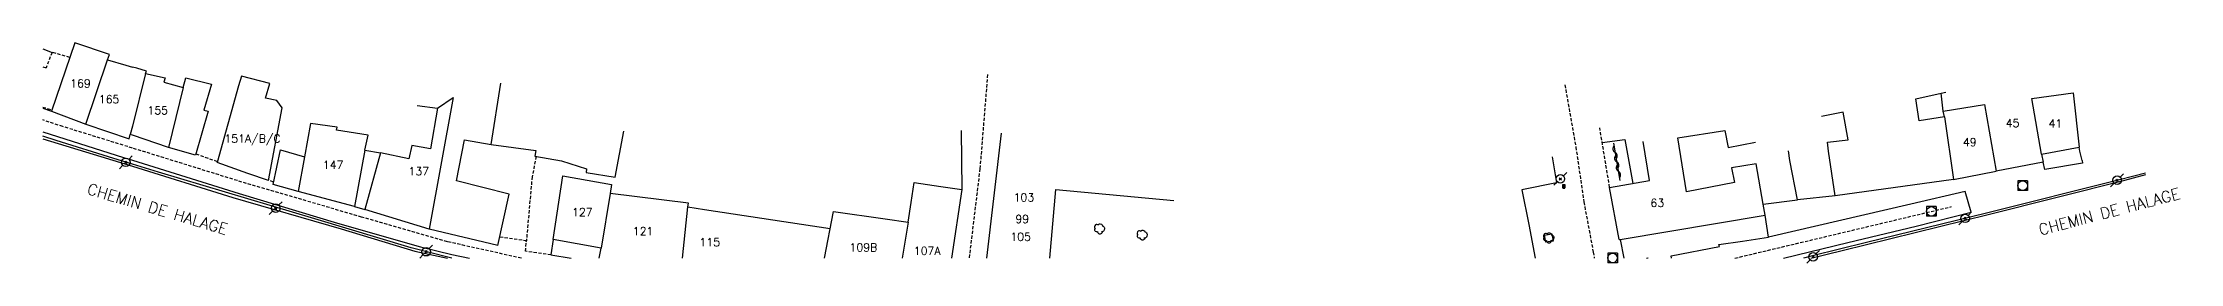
# Model space of a CAD drawing. Header units: millimetres. Extents: x 185000 to 186000, y 127999 to 129000.
# Drawn here: x 185000 to 185333.9, y 127999.2 to 128033.6 of the extents above; entities that cross this region are included whole.
import ezdxf
from ezdxf.enums import TextEntityAlignment as Align

# ---------------------------------------------------------------- set-up
doc = ezdxf.new("R2010")
doc.units = ezdxf.units.MM
doc.linetypes.add('DASHED', pattern=[0.75, 0.5, -0.25])
doc.layers.get('0').update_dxf_attribs({"linetype": 'CONTINUOUS'})
for name, color, linetype in [('W0001', 6, 'DASHED'), ('W0008', 7, 'CONTINUOUS'), ('W0010', 4, 'CONTINUOUS'), ('W0017', 7, 'CONTINUOUS'), ('W0101', 7, 'CONTINUOUS'), ('W0104', 1, 'CONTINUOUS'), ('W0105', 7, 'CONTINUOUS'), ('W0112', 1, 'DASHED'), ('W0300', 7, 'CONTINUOUS'), ('W0310', 3, 'CONTINUOUS'), ('W0333', 7, 'CONTINUOUS'), ('W0401', 7, 'CONTINUOUS'), ('W0420', 7, 'CONTINUOUS'), ('W0473', 7, 'CONTINUOUS'), ('W0511', 5, 'CONTINUOUS'), ('W0989', 7, 'CONTINUOUS'), ('W0991', 7, 'CONTINUOUS'), ('W1102', 7, 'CONTINUOUS')]:
    doc.layers.add(name, color=color, linetype=linetype)
doc.styles.get("Standard").update_dxf_attribs({"font": 'romans.shx', "width": 0.85})

# ---------------------------------------------------------------- blocks, each defined once
blk = doc.blocks.new('T473')
for p, q in [((-0.166667, 0.166667), (0.166667, -0.166667)), ((-0.166667, -0.166667), (0.166667, 0.166667)), ((0.500001, 0.500001), (1.000002, 1.000002)), ((-1.000002, -1.000002), (-0.500001, -0.500001))]:
    blk.add_line(p, q)
blk.add_ellipse((0, 0), major_axis=(0.471405, 0.471405), ratio=1, start_param=5.4977871438, end_param=11.780972451)
blk = doc.blocks.new('T300')
for p, q in [((-0.8, 0.51), (-0.86, 0.34)), ((-0.86, 0.34), (-0.86, 0.17)), ((-0.86, 0.17), (-0.74, 0.06)), ((-0.69, 0.63), (-0.8, 0.51)), ((-0.8, -0.06), (-0.74, 0.06)), ((-0.74, 0.06), (-0.69, 0.11)), ((-0.57, 0.69), (-0.69, 0.63)), ((-0.46, 0.69), (-0.57, 0.69)), ((-0.29, 0.63), (-0.46, 0.69)), ((-0.29, 0.63), (-0.17, 0.74)), ((-0.23, 0.57), (-0.29, 0.63)), ((-0.17, 0.74), (-0.06, 0.8)), ((-0.06, 0.8), (0.06, 0.8)), ((0.06, 0.8), (0.23, 0.74)), ((0.23, 0.74), (0.34, 0.63)), ((0.34, 0.63), (0.4, 0.51)), ((0.46, 0.46), (0.34, 0.46)), ((0.4, 0.51), (0.4, 0.46)), ((0.57, 0.4), (0.46, 0.46)), ((0.57, 0.4), (0.69, 0.29)), ((0.69, 0.29), (0.74, 0.17)), ((0.74, 0.06), (0.69, -0.17)), ((0.74, 0.17), (0.74, 0.06)), ((-0.8, -0.17), (-0.8, -0.06)), ((-0.8, -0.23), (-0.8, -0.17)), ((-0.74, -0.34), (-0.8, -0.23)), ((-0.69, -0.4), (-0.74, -0.34)), ((-0.51, -0.46), (-0.69, -0.4)), ((-0.4, -0.46), (-0.51, -0.46)), ((-0.4, -0.46), (-0.34, -0.46)), ((-0.34, -0.46), (-0.34, -0.4)), ((-0.34, -0.51), (-0.34, -0.46)), ((-0.29, -0.63), (-0.34, -0.51)), ((-0.17, -0.74), (-0.29, -0.63)), ((-0.06, -0.8), (-0.17, -0.74)), ((0.06, -0.8), (-0.06, -0.8)), ((0.17, -0.74), (0.06, -0.8)), ((0.23, -0.69), (0.17, -0.74)), ((0.29, -0.46), (0.23, -0.46)), ((0.29, -0.63), (0.23, -0.69)), ((0.46, -0.4), (0.29, -0.46)), ((0.34, -0.51), (0.29, -0.63)), ((0.34, -0.51), (0.34, -0.46)), ((0.57, -0.34), (0.46, -0.4)), ((0.63, -0.29), (0.57, -0.34)), ((0.69, -0.17), (0.63, -0.29))]:
    blk.add_line(p, q)
blk = doc.blocks.new('T401')
for p, q in [((-0.3, 0.3), (0, 0.3)), ((-0.3, -0.25), (-0.3, 0.3)), ((-0.3, 0.15), (0, 0.15)), ((-0.3, 0), (0, 0)), ((0, 0.3), (0, -0.25)), ((-0.3, -0.15), (0, -0.15)), ((-0.3, -0.25), (-0.3, -0.3)), ((-0.3, -0.3), (0, -0.3)), ((0, -0.3), (0, -0.25))]:
    blk.add_line(p, q)
blk = doc.blocks.new('T420')
for p, q in [((0.75, 0.75), (-0.75, 0.75)), ((-0.75, 0.75), (-0.75, -0.75)), ((0.75, 0.75), (0.75, -0.75)), ((0.75, -0.75), (-0.75, -0.75))]:
    blk.add_line(p, q)
blk.add_ellipse((0, 0), major_axis=(-0.53, 0.53), ratio=1, start_param=3.926991, end_param=10.210176)
blk = doc.blocks.new('t310o')
at = {"color": 0, "linetype": 'Continuous'}
for centre, start, end in [((-0.5, 0.38), 216.8699, 323.1304), ((0.5, -0.37), 36.8699, 143.1303)]:
    blk.add_arc(centre, 0.625, start, end, dxfattribs=at)

msp = doc.modelspace()

# ---------------------------------------------------------------- linework, layer by layer
at = {"layer": 'W0001'}
for points in [[(185147.58, 128028.67), (185146.39, 128013.96), (185144.7, 128000)], [(185237.77, 128027.06), (185239.48, 128017.36), (185240.73, 128008.79), (185242.19, 128000.94), (185242.35, 128000)], [(185014, 128017.2), (185003.13, 128020.56), (185000, 128021.59)], [(185074.76, 128000), (185063.2, 128002.57), (185049.81, 128006.42), (185031.12, 128011.89), (185014, 128017.2)], [(185264.33, 128000), (185298.16, 128008.05)]]:
    msp.add_lwpolyline(points, dxfattribs=at)
at = {"layer": 'W0008'}
for points in [[(185000, 128023.42), (185001.36, 128022.95)], [(185000, 128019.74), (185012.59, 128015.74), (185014, 128015.3)], [(185014, 128015.3), (185030.68, 128010.09), (185046.02, 128005.45), (185059.03, 128001.75), (185063.9, 128000.55), (185066.68, 128000)], [(185271.89, 128000), (185281.97, 128002.45), (185292.64, 128004.99), (185301.21, 128007.19), (185300.29, 128010.43), (185291.81, 128008.44), (185269.58, 128003.28)]]:
    msp.add_lwpolyline(points, dxfattribs=at)
at = {"layer": 'W0010'}
for points in [[(185014, 128014.67), (185011.12, 128015.55), (185002.09, 128018.39), (185000, 128019.04)], [(185063.88, 128000), (185063.46, 128000.09), (185057.54, 128001.64), (185042.51, 128006.16), (185018.08, 128013.43), (185014, 128014.67)], [(185328.45, 128013.27), (185324.42, 128012.23), (185303.6, 128007.05), (185284.89, 128002.43), (185276.47, 128000.35), (185275.05, 128000)]]:
    msp.add_lwpolyline(points, dxfattribs=at)
at = {"layer": 'W0017'}
msp.add_lwpolyline([(185243.59, 128018.05), (185247.14, 128018.55), (185248.37, 128011.69)], dxfattribs=at)
at = {"layer": 'W0101'}
for points in [[(185010.11, 128030.99), (185010.42, 128031.81), (185005.02, 128033.65), (185001.36, 128022.95)], [(185010.11, 128030.99), (185013, 128030.15), (185014, 128029.86)], [(185016.03, 128028.87), (185016.2, 128029.22), (185014.68, 128029.66), (185014, 128029.86)], [(185016.03, 128028.87), (185019.12, 128028.17), (185018.93, 128027.49), (185021.91, 128026.65)], [(185021.91, 128026.65), (185022.37, 128028.18), (185026.37, 128027.16), (185025.17, 128023.11), (185025.84, 128022.94), (185023.86, 128016.07)], [(185035.25, 128012.13), (185037.42, 128023.48), (185036.55, 128024.65), (185034.8, 128025.01), (185035.49, 128027.26), (185031.02, 128028.45), (185030.57, 128026.92), (185027.25, 128014.96)], [(185058.49, 128023.87), (185061.68, 128023.45)], [(185297.08, 128022.07), (185293.1, 128021.47), (185292.59, 128024.9), (185296.56, 128025.76), (185297.26, 128025.95)], [(185297.08, 128022.07), (185296.87, 128022.98), (185303.33, 128023.98)], [(185001.36, 128022.95), (185006.72, 128020.93)], [(185006.72, 128020.93), (185013.5, 128018.65), (185013.68, 128019.31)], [(185050.32, 128016.85), (185050.84, 128019.21), (185045.87, 128019.98), (185045.99, 128020.48), (185041.82, 128021.05), (185040.87, 128015.85), (185039.88, 128010.41)], [(185061.68, 128023.45), (185060.56, 128017.08), (185057.65, 128017.62), (185057.17, 128015.5), (185052.77, 128016.44)], [(185298.49, 128012.27), (185280.01, 128009.74), (185278.97, 128016.74), (185278.81, 128018.11), (185282.01, 128018.49), (185281.26, 128022.79), (185277.87, 128022.13)], [(185014, 128019.21), (185013.68, 128019.31)], [(185019.63, 128017.3), (185014, 128019.21)], [(185023.86, 128016.07), (185019.63, 128017.3)], [(185071.09, 128001.96), (185072.85, 128010), (185064.65, 128012.08), (185065.87, 128018.51), (185070.06, 128017.74)], [(185070.06, 128017.74), (185077, 128016.81)], [(185084.94, 128013.94), (185084.88, 128013.38), (185089.4, 128012.65), (185090.77, 128019.85)], [(185143.48, 128019.96), (185143.48, 128019.96), (185143.56, 128010.73)], [(185147.46, 128000), (185149.78, 128019.53), (185149.78, 128019.53), (185149.78, 128019.53)], [(185244.76, 128011.06), (185250.99, 128012.15), (185250.02, 128018.24)], [(185246.27, 128002.92), (185246.41, 128002.94), (185269.04, 128006.7), (185268.73, 128008.45), (185267.62, 128014.76), (185263.78, 128014.09), (185264.24, 128011.82), (185256.78, 128010.36), (185255.4, 128018.81), (185262.75, 128019.96), (185263.28, 128017.3), (185267.56, 128018.1)], [(185312.2, 128016.25), (185318.09, 128017.32)], [(185318.55, 128015.25), (185318.55, 128015.25), (185318.19, 128016.74), (185318.09, 128017.32)], [(185035.25, 128012.13), (185032.06, 128013.25), (185027.25, 128014.96)], [(185050.32, 128016.85), (185052.77, 128016.44)], [(185077, 128016.81), (185076.88, 128015.95), (185081.05, 128015.21), (185084.94, 128013.94)], [(185235.8, 128015.81), (185236.46, 128011.78), (185231.04, 128010.66), (185232.12, 128005.25)], [(185298.49, 128012.27), (185305.14, 128013.59)], [(185312.2, 128016.25), (185312.48, 128015.02), (185305.14, 128013.59)], [(185048.69, 128008.09), (185039.88, 128010.41)], [(185087.22, 128001.55), (185079.72, 128002.9), (185081.23, 128012.84), (185088.86, 128011.51), (185088.63, 128010.09)], [(185135.18, 128005.63), (185135.65, 128008.69), (185136.12, 128011.82), (185140.31, 128011.21), (185143.56, 128010.73)], [(185143.56, 128010.73), (185141.93, 128000)], [(185157.32, 128000), (185158.25, 128010.72)], [(185158.25, 128010.72), (185176.7, 128008.99)], [(185246.27, 128002.92), (185244.76, 128011.06)], [(185048.69, 128008.09), (185050.31, 128007.6)], [(185060.38, 128004.53), (185050.31, 128007.6)], [(185100.76, 128008), (185100.85, 128008.59), (185088.63, 128010.09)], [(185100.76, 128008), (185103.36, 128007.6), (185122.99, 128004.62)], [(185122.11, 128000), (185123.5, 128007.31), (185131.6, 128006.14), (185135.18, 128005.63)], [(185071.09, 128001.96), (185060.38, 128004.53)], [(185232.12, 128005.25), (185233.15, 128000)], [(185086.91, 128000), (185087.22, 128001.55)]]:
    msp.add_lwpolyline(points, dxfattribs=at)
at = {"layer": 'W0104'}
for points in [[(185296.87, 128022.98), (185296.56, 128025.76)], [(185039.88, 128010.41), (185035.97, 128011.53), (185037.16, 128016.92), (185040.87, 128015.85)], [(185274.12, 128009.11), (185272.91, 128015.26), (185272.68, 128016.78)], [(185318.55, 128015.25), (185318.62, 128014.84), (185312.75, 128013.83), (185312.48, 128015.02)], [(185268.73, 128008.45), (185274.12, 128009.11)], [(185280.01, 128009.74), (185274.12, 128009.11)], [(185254.43, 128000), (185254.35, 128000.37), (185261.92, 128001.81), (185261.82, 128002.14), (185265.49, 128002.64), (185269.58, 128003.28), (185269.04, 128006.7)], [(185079.72, 128002.9), (185079.39, 128000.52), (185082.52, 128000)], [(185246.41, 128002.94), (185246.99, 128000)], [(185250.52, 128000), (185250.73, 128000.04), (185250.74, 128000)]]:
    msp.add_lwpolyline(points, dxfattribs=at)
at = {"layer": 'W0105'}
for points in [[(185000, 128032.7), (185001.46, 128032.14)], [(185000, 128029.89), (185000.51, 128029.75)]]:
    msp.add_lwpolyline(points, dxfattribs=at)
at = {"layer": 'W0112'}
for points in [[(185004.24, 128031.35), (185001.46, 128032.14), (185000.51, 128029.75)], [(185000, 128023.61), (185001.44, 128023.16)], [(185244.76, 128011.06), (185243.21, 128020.37)], [(185023.93, 128016.3), (185027.29, 128015.1)], [(185077.09, 128015.91), (185076.43, 128012.72), (185075.55, 128002.71)], [(185036.05, 128011.86), (185035.27, 128012.24)], [(185071.4, 128003.35), (185075.55, 128002.74)], [(185079.4, 128000.52), (185075.41, 128001.08), (185075.55, 128002.71)]]:
    msp.add_lwpolyline(points, dxfattribs=at)
at = {"layer": 'W0310'}
msp.add_lwpolyline([(185245.35, 128017.99), (185246.37, 128012.11)], dxfattribs=at)
at = {"layer": 'W0333'}
msp.add_lwpolyline([(185234.6, 128003.59), (185235.71, 128003.8), (185235.93, 128002.65), (185234.8, 128002.48)], close=True, dxfattribs=at)
at = {"layer": 'W0511'}
for points in [[(185000, 128018.66), (185009.08, 128015.9), (185014, 128014.36)], [(185014, 128014.36), (185029.69, 128009.48), (185046.64, 128004.58), (185058.11, 128001.12), (185063.2, 128000)], [(185276.17, 128000), (185281.08, 128001.2), (185303.89, 128006.84), (185325.23, 128012.21), (185328.51, 128013.05)]]:
    msp.add_lwpolyline(points, dxfattribs=at)
at = {"layer": 'W1102'}
for points in [[(185006.72, 128020.93), (185010.11, 128030.99)], [(185016.03, 128028.87), (185014, 128020.6)], [(185070.06, 128017.74), (185071.58, 128027.32)], [(185021.91, 128026.65), (185019.63, 128017.3)], [(185064.11, 128025.12), (185060.38, 128004.53)], [(185061.68, 128023.45), (185064.11, 128025.12)], [(185303.33, 128023.98), (185305.14, 128013.59)], [(185310.7, 128024.93), (185317.16, 128025.82)], [(185312.2, 128016.25), (185310.7, 128024.93)], [(185317.16, 128025.82), (185318.09, 128017.32)], [(185014, 128020.6), (185013.68, 128019.31)], [(185297.08, 128022.07), (185298.49, 128012.27)], [(185050.32, 128016.85), (185048.69, 128008.09)], [(185052.77, 128016.44), (185050.31, 128007.6)], [(185088.63, 128010.09), (185087.22, 128001.55)], [(185099.92, 128000), (185100.76, 128008)], [(185135.18, 128005.63), (185134.22, 128000)]]:
    msp.add_lwpolyline(points, dxfattribs=at)

# ---------------------------------------------------------------- block references
at = {"layer": 'W0300'}
for p in [(185165.13, 128004.56), (185171.79, 128003.59), (185235.29, 128003.15)]:
    msp.add_blockref('T300', p, dxfattribs=at)
at = {"layer": 'W0310', "rotation": 279.8382339891999}
for p in [(185245.6, 128016.55), (185245.86, 128015.07), (185246.12, 128013.59)]:
    msp.add_blockref('t310o', p, dxfattribs=at)
at = {"layer": 'W0401'}
msp.add_blockref('T401', (185237.74, 128011.23), dxfattribs=at)
at = {"layer": 'W0420'}
for p in [(185309.28, 128011.33), (185295.02, 128007.3), (185245.21, 128000.04)]:
    msp.add_blockref('T420', p, dxfattribs=at)
at = {"layer": 'W0473'}
for p in [(185012.98, 128014.97), (185237.06, 128012.38), (185324.02, 128012.17), (185036.39, 128007.82), (185300.3, 128006.22), (185059.88, 128001.01), (185276.54, 128000.21)]:
    msp.add_blockref('T473', p, dxfattribs=at)

# ---------------------------------------------------------------- texts
at = {"layer": 'W0989'}
for rotation, p in [(343.5182, (185007.04, 128010.91)), (14.7139, (185311.83, 128004.39))]:
    msp.add_text('CHEMIN DE HALAGE', height=1.75, rotation=rotation, dxfattribs=at).set_placement(p, align=Align.MIDDLE_LEFT)
at = {"layer": 'W0991'}
for s, p in [('169', (185005.89, 128027.29)), ('165', (185010.36, 128024.82)), ('155', (185017.96, 128023.09)), ('45', (185307.7, 128021.11)), ('41', (185314.39, 128021.04)), ('151A/B/C', (185032.76, 128018.68)), ('49', (185301.01, 128018.12)), ('147', (185045.36, 128014.57)), ('137', (185058.74, 128013.57)), ('127', (185084.29, 128007.19)), ('103', (185153.26, 128009.49)), ('63', (185252.21, 128008.63)), ('121', (185093.78, 128004.22)), ('105', (185152.75, 128003.35)), ('99', (185153, 128006.12)), ('115', (185104.2, 128002.5)), ('109B', (185128.19, 128001.68)), ('107A', (185138.15, 128001.15))]:
    msp.add_text(s, height=1.25, dxfattribs=at).set_placement(p, align=Align.MIDDLE_CENTER)

doc.saveas('drawing.dxf')
